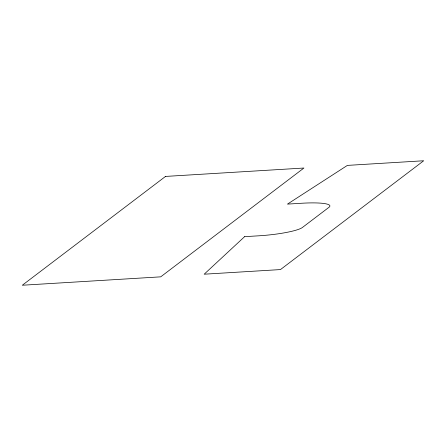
<?xml version="1.0" encoding="UTF-8"?>
<svg xmlns="http://www.w3.org/2000/svg" width="446" height="446" viewBox="0 0 446 446"><rect width="100%" height="100%" fill="white"/><g stroke="black" fill="none" stroke-linecap="round" stroke-linejoin="round"><path stroke-width="0.67" d="M244.609 236.664L204.179 274.201L280.478 269.574L423.7 160.761L347.401 165.394L287.453 204.112L301.647 203.253A36.583 5.536 -5.6 0 1 328.975 207.301L302.455 227.449A36.583 5.536 -5.6 0 1 258.803 235.806L244.609 236.664M165.522 176.426L22.3 285.239L160.705 276.843L303.927 168.03L165.522 176.426"/></g></svg>
